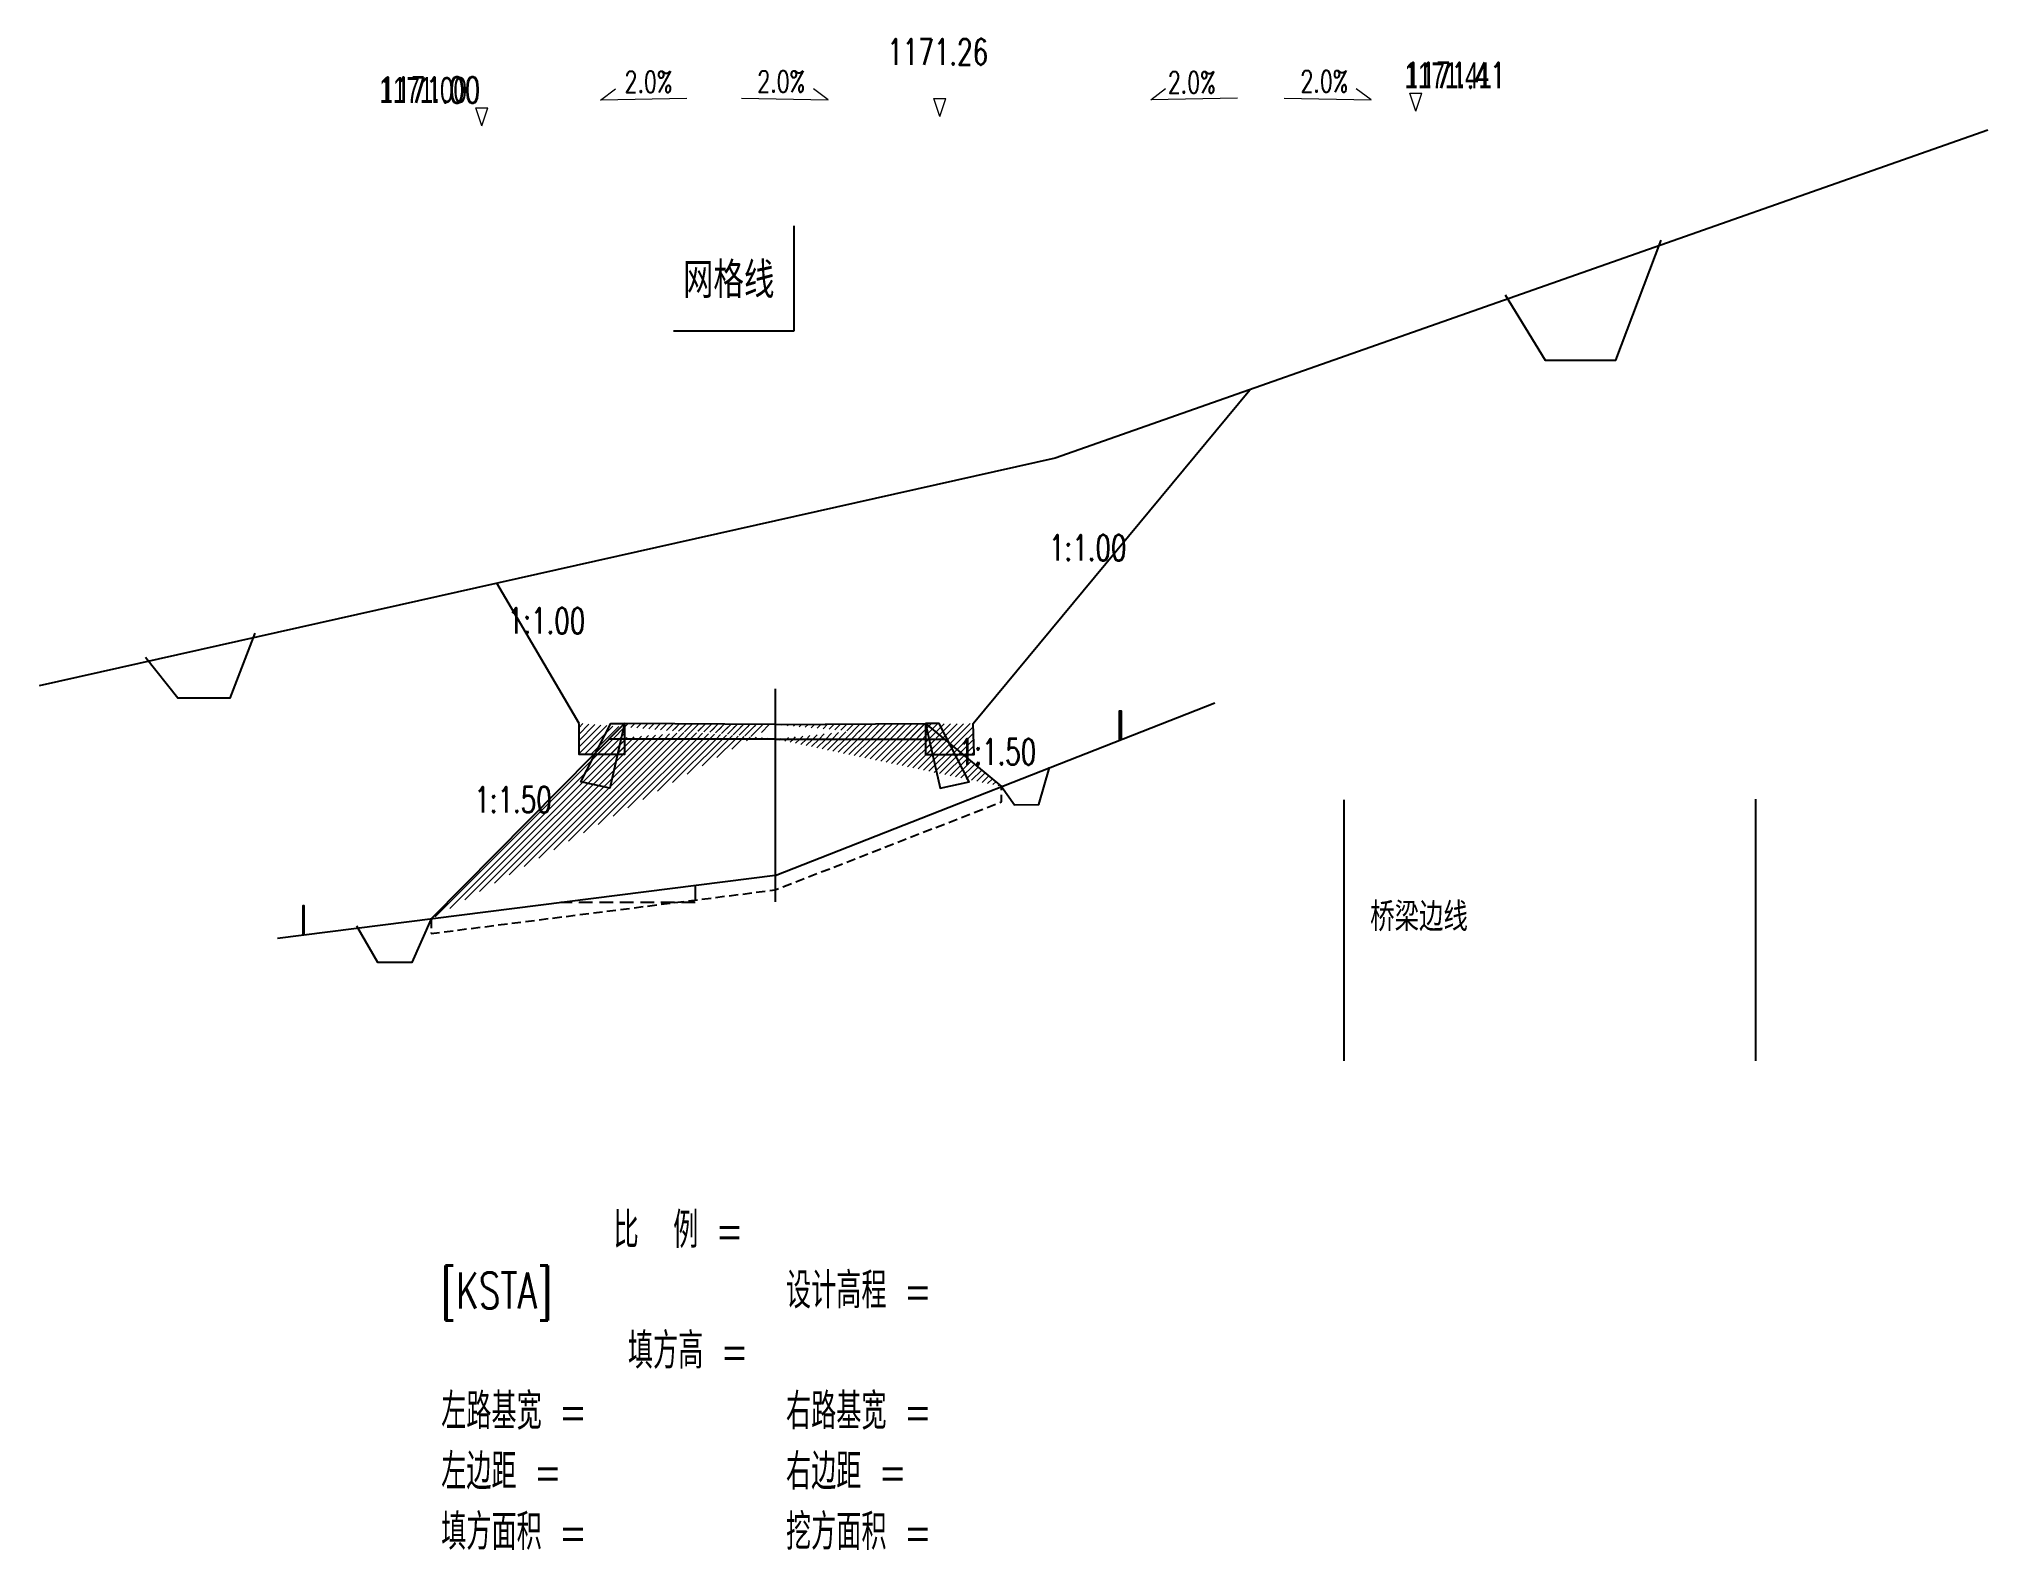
# Model space of a CAD drawing. Header units: millimetres. Extents: x 439 to 575, y 257 to 362.
import ezdxf
from ezdxf.enums import TextEntityAlignment as Align

# ---------------------------------------------------------------- set-up
doc = ezdxf.new("R2010")
doc.units = ezdxf.units.MM
doc.linetypes.add('HIDDEN2', pattern=[4.7625, 3.175, -1.5875])
doc.layers.get('0').update_dxf_attribs({"lineweight": 13})
for name, color, linetype, lineweight in [('中桩高程', 7, 'Continuous', 13), ('台阶', 5, 'Continuous', 25), ('右地面线', 7, 'Continuous', 25), ('右填方边坡', 2, 'Continuous', 25), ('右截水沟', 4, 'Continuous', 25), ('右挖方边坡', 2, 'Continuous', 25), ('右挡墙', 1, 'Continuous', 25), ('右排水沟', 2, 'Continuous', 25), ('右标高', 7, 'Continuous', 13), ('右横坡1', 3, 'Continuous', 13), ('右横坡2', 3, 'Continuous', 13), ('右用地界', 2, 'Continuous', 25), ('右路槽', 7, 'Continuous', 25), ('右路面', 7, 'Continuous', 25), ('右边沟', 2, 'Continuous', 25), ('地面线', 7, 'Continuous', 25), ('左地面线', 7, 'Continuous', 25), ('左填方边坡', 2, 'Continuous', 25), ('左截水沟', 4, 'Continuous', 25), ('左挖方边坡', 2, 'Continuous', 25), ('左挡墙', 1, 'Continuous', 25), ('左排水沟', 2, 'Continuous', 25), ('左标高', 7, 'Continuous', 13), ('左横坡1', 3, 'Continuous', 13), ('左横坡2', 3, 'Continuous', 13), ('左用地界', 2, 'Continuous', 25), ('左路槽', 7, 'Continuous', 25), ('左路面', 7, 'Continuous', 25), ('左边沟', 2, 'Continuous', 25), ('数据栏', 8, 'Continuous', 13), ('标注', 3, 'Continuous', 13), ('桥梁边线', 7, 'Continuous', 25), ('清表', 30, 'Continuous', 25), ('网格线', 6, 'Continuous', 25), ('边坡坡比', 7, 'Continuous', 13), ('道路中心线', 7, 'Continuous', 25)]:
    doc.layers.add(name, color=color, linetype=linetype, lineweight=lineweight)
doc.styles.add('FST', font='romans.shx', dxfattribs={"width": 0.7, "bigfont": 'hztxt.shx'})
doc.styles.get("Standard").update_dxf_attribs({"font": 'msdi.shx', "width": 0.8, "bigfont": 'hzmsdi.shx'})
doc.styles.add('横断面', font='romans.shx', dxfattribs={"width": 0.8, "bigfont": 'hztxt.shx'})

# ---------------------------------------------------------------- blocks, each defined once
blk = doc.blocks.new('HDMD.HDM.SHUJ')
at = {"color": 4, "style": 'FST', "width": 0.7}
for tag, p in [('0011', (-9.14, -6.74)), ('0006', (-21.14, -10.44)), ('0001', (0.86, -10.44)), ('0010', (-9.14, -14.14)), ('0009', (-21.14, -17.34)), ('0004', (0.86, -17.34)), ('0008', (-21.14, -21.04)), ('0003', (0.86, -21.04)), ('0007', (-21.14, -24.74)), ('0002', (0.86, -24.74))]:
    blk.add_attdef(tag, p, '', height=2.8, dxfattribs=at)
blk = doc.blocks.new('HDMD.SUBL.ZWBP.PD')
at = {"layer": '标注', "style": '横断面', "width": 0.85, "flags": 176}
blk.add_attdef('PD', text='', height=0.6, dxfattribs=at).set_placement((0, 0.1), align=Align.BOTTOM_CENTER)
blk = doc.blocks.new('HDMD.SUBL.ZTBP.PD1')
at = {"layer": '标注', "style": '横断面', "width": 0.85, "flags": 176}
blk.add_attdef('PD', text='', height=0.6, dxfattribs=at).set_placement((0, 0.1), align=Align.BOTTOM_CENTER)
blk = doc.blocks.new('HDMD.SUBL.YWBP.PD')
at = {"layer": '标注', "style": '横断面', "width": 0.85, "flags": 176}
blk.add_attdef('PD', text='', height=0.6, dxfattribs=at).set_placement((0, 0.1), align=Align.BOTTOM_CENTER)
blk = doc.blocks.new('HDMD.SUBL.YTBP.PD1')
at = {"layer": '标注', "style": '横断面', "width": 0.85, "flags": 176}
blk.add_attdef('PD', text='', height=0.6, dxfattribs=at).set_placement((0, 0.1), align=Align.BOTTOM_CENTER)
blk = doc.blocks.new('HDMD.ITEM.ZLJ.ZFG')
at = {"color": 7}
for p, q in [((-0.42, 1.26), (0.42, 1.26)), ((0, 0), (-0.42, 1.26)), ((0, 0), (0.42, 1.26))]:
    blk.add_line(p, q, dxfattribs=at)
at = {"color": 7, "style": 'FST', "width": 0.7}
blk.add_attdef('0001', text='', height=1.8, dxfattribs=at).set_placement((0, 1.6), align=Align.BOTTOM_CENTER)
blk = doc.blocks.new('HDMD.ITEM.ZLJ.YJG')
at = {"color": 7}
for p, q in [((0, 0), (-0.4178, 1.2621)), ((0, 0), (-0.4178, 1.2621)), ((-0.4178, 1.2621), (0.4178, 1.2621)), ((-0.4178, 1.2621), (0.4178, 1.2621)), ((0, 0), (0.4178, 1.2621)), ((0, 0), (0.4178, 1.2621))]:
    blk.add_line(p, q, dxfattribs=at)
at = {"color": 7, "width": 0.7}
blk.add_attdef('0001', (0.5, 1.6), '', height=1.8, dxfattribs=at)
at = {"color": 7, "style": 'FST', "width": 0.7}
blk.add_attdef('0002', (0.5, 1.6), '', height=1.8, dxfattribs=at)
blk = doc.blocks.new('HDMD.ITEM.YLJ.YJG')
at = {"color": 7}
for p, q in [((-0.42, 1.26), (0.42, 1.26)), ((0, 0), (-0.42, 1.26)), ((-0.42, 1.26), (0.42, 1.26)), ((0, 0), (-0.42, 1.26)), ((0, 0), (0.42, 1.26)), ((0, 0), (0.42, 1.26))]:
    blk.add_line(p, q, dxfattribs=at)
at = {"color": 7, "style": 'FST', "width": 0.7}
blk.add_attdef('0002', text='', height=1.8, dxfattribs=at).set_placement((-0.5, 1.6), align=Align.RIGHT)
at = {"color": 7, "width": 0.7}
blk.add_attdef('0001', text='', height=1.8, dxfattribs=at).set_placement((-0.5, 1.6), align=Align.RIGHT)
blk = doc.blocks.new('HDMD.ITEM.YLJ.PD1')
blk.add_lwpolyline([(-0.583, 0.212), (0.675, 0.187), (0.46, 0.35)])
at = {"style": '横断面', "width": 0.85}
blk.add_attdef('0001', text='', height=0.35, rotation=358.8542, dxfattribs=at).set_placement((0.014, 0.6), align=Align.MIDDLE)
blk = doc.blocks.new('HDMD.ITEM.YLJ.PD', base_point=(-0.017, 0))
at = {"color": 0}
blk.add_lwpolyline([(0.645, 0.169), (-0.611, 0.144), (-0.396, 0.307)], dxfattribs=at)
at = {"color": 0, "style": '横断面', "width": 0.85}
blk.add_attdef('0001', text='', height=0.35, rotation=1.1458, dxfattribs=at).set_placement((-0.008, 0.556), align=Align.MIDDLE)
blk = doc.blocks.new('HDMD.ITEM.ZLJ.PD3')
at = {"color": 0}
blk.add_lwpolyline([(-0.574, 0.212), (0.681, 0.186), (0.466, 0.349)], dxfattribs=at)
at = {"color": 0, "style": '横断面', "width": 0.85}
blk.add_attdef('0001', text='', height=0.35, rotation=358.8542, dxfattribs=at).set_placement((0.016, 0.6), align=Align.MIDDLE)
blk = doc.blocks.new('HDMD.ITEM.ZLJ.PD', base_point=(-0.013, 0))
at = {"color": 0}
blk.add_lwpolyline([(0.546, 0.172), (-0.705, 0.147), (-0.49, 0.31)], dxfattribs=at)
at = {"color": 0, "style": '横断面', "width": 0.85}
blk.add_attdef('0001', text='', height=0.35, rotation=1.1458, dxfattribs=at).set_placement((0.009, 0.562), align=Align.MIDDLE)

msp = doc.modelspace()

# ---------------------------------------------------------------- hatches: boundary and pattern name
h = msp.add_hatch()
h.set_pattern_fill('ANSI31', color=256, scale=0.1, style=0)
edge = h.paths.add_edge_path()
edge.add_line((490.23, 314.7), (479.76, 314.77))
edge.add_line((490.23, 313.7), (478.71, 313.7))
edge.add_line((479.76, 314.77), (466.3, 301.18))
h = msp.add_hatch()
h.set_pattern_fill('ANSI31', color=256, scale=0.1, style=0)
edge = h.paths.add_edge_path()
edge.add_line((479.76, 314.77), (479.76, 312.62))
edge.add_line((479.76, 312.62), (476.59, 312.62))
edge.add_line((476.59, 312.62), (476.59, 314.79))
edge.add_line((490.23, 313.7), (478.71, 313.7))
edge.add_line((490.23, 314.7), (479.76, 314.77))
h = msp.add_hatch()
h.set_pattern_fill('ANSI31', color=256, scale=0.1, style=0)
edge = h.paths.add_edge_path()
edge.add_line((490.23, 314.7), (500.7, 314.77))
edge.add_line((490.23, 313.7), (501.99, 313.7))
edge.add_line((500.7, 314.77), (500.7, 312.62))
edge.add_line((500.7, 312.62), (504.08, 312.62))
edge.add_line((504.08, 312.62), (504.02, 314.77))
h = msp.add_hatch()
h.set_pattern_fill('ANSI31', color=256, scale=0.1, style=0)
edge = h.paths.add_edge_path()
edge.add_line((490.23, 313.7), (501.99, 313.7))
edge.add_line((490.23, 314.7), (500.7, 314.77))
edge.add_line((500.7, 314.77), (506, 310.4))

# ---------------------------------------------------------------- linework, layer by layer
at = {"layer": '台阶', "color": 5, "linetype": 'HIDDEN2', "ltscale": 0.3}
msp.add_lwpolyline([(484.67, 303.5), (484.67, 302.32), (475.33, 302.32)], dxfattribs=at)
at = {"layer": '右地面线'}
msp.add_lwpolyline([(490.23, 304.21), (520.84, 316.22)], dxfattribs=at)
at = {"layer": '右填方边坡'}
msp.add_lwpolyline([(500.7, 314.77), (506, 310.4)], dxfattribs=at)
at = {"layer": '右截水沟'}
msp.add_lwpolyline([(541.05, 344.6), (543.82, 340.05), (548.76, 340.05), (551.91, 348.42)], dxfattribs=at)
at = {"layer": '右挖方边坡'}
msp.add_lwpolyline([(504.02, 314.77), (523.27, 337.99)], dxfattribs=at)
at = {"layer": '右挡墙'}
msp.add_lwpolyline([(500.7, 314.77), (501.72, 310.29), (503.75, 310.72), (501.66, 314.78), (500.7, 314.77)], dxfattribs=at)
at = {"layer": '右排水沟', "color": 4}
msp.add_lwpolyline([(506, 310.4), (506.89, 309.11), (508.6, 309.15), (509.33, 311.71)], dxfattribs=at)
at = {"layer": '右用地界'}
msp.add_lwpolyline([(514.21, 313.66), (514.21, 315.66), (514.31, 315.66), (514.31, 313.66)], dxfattribs=at)
at = {"layer": '右路槽', "color": 6}
msp.add_lwpolyline([(490.23, 313.7), (501.99, 313.7), (501.99, 313.7)], dxfattribs=at)
at = {"layer": '右路面', "color": 30}
msp.add_lwpolyline([(490.23, 314.7), (500.7, 314.77)], dxfattribs=at)
at = {"layer": '右边沟', "color": 4}
msp.add_lwpolyline([(500.7, 314.77), (500.7, 312.62), (504.08, 312.62), (504.02, 314.77)], dxfattribs=at)
at = {"layer": '地面线', "color": 5}
msp.add_lwpolyline([(574.65, 356.07), (509.73, 333.23), (439, 317.41)], dxfattribs=at)
at = {"layer": '左地面线'}
msp.add_lwpolyline([(490.23, 304.21), (455.6, 299.82)], dxfattribs=at)
at = {"layer": '左填方边坡'}
msp.add_lwpolyline([(479.76, 314.77), (466.3, 301.18)], dxfattribs=at)
at = {"layer": '左截水沟'}
msp.add_lwpolyline([(454.01, 321.07), (452.27, 316.54), (448.67, 316.54), (446.4, 319.36)], dxfattribs=at)
at = {"layer": '左挖方边坡'}
msp.add_lwpolyline([(476.59, 314.79), (470.87, 324.54)], dxfattribs=at)
at = {"layer": '左挡墙'}
msp.add_lwpolyline([(479.76, 314.77), (478.74, 310.29), (476.71, 310.72), (478.8, 314.78), (479.76, 314.77)], dxfattribs=at)
at = {"layer": '左排水沟', "color": 4}
msp.add_lwpolyline([(466.3, 301.18), (464.96, 298.16), (462.59, 298.16), (461.13, 300.67)], dxfattribs=at)
at = {"layer": '左用地界'}
msp.add_lwpolyline([(457.46, 300.09), (457.46, 302.09), (457.36, 302.09), (457.36, 300.09)], dxfattribs=at)
at = {"layer": '左路槽', "color": 6}
msp.add_lwpolyline([(490.23, 313.7), (478.71, 313.7), (478.71, 313.7)], dxfattribs=at)
at = {"layer": '左路面', "color": 30}
msp.add_lwpolyline([(490.23, 314.7), (479.76, 314.77)], dxfattribs=at)
at = {"layer": '左边沟', "color": 4}
msp.add_lwpolyline([(479.76, 314.77), (479.76, 312.62), (476.59, 312.62), (476.59, 314.79)], dxfattribs=at)
at = {"layer": '桥梁边线', "color": 2}
for p, q in [((529.81, 309.46), (529.81, 291.3)), ((558.47, 309.51), (558.47, 291.3))]:
    msp.add_line(p, q, dxfattribs=at)
at = {"layer": '清表', "linetype": 'HIDDEN2', "ltscale": 0.2, "flags": 128}
msp.add_lwpolyline([(466.3, 301.18), (466.3, 300.17), (490.23, 303.2), (506, 309.33), (506, 310.4)], dxfattribs=at)
at = {"layer": '网格线', "color": 6}
for p, q in [((491.57, 342.1), (491.57, 349.41)), ((483.16, 342.1), (491.57, 342.1))]:
    msp.add_line(p, q, dxfattribs=at)
at = {"layer": '道路中心线', "color": 1}
msp.add_line((490.23, 317.2), (490.23, 302.38), dxfattribs=at)

# ---------------------------------------------------------------- block references
at = {"layer": '中桩高程'}
ref = msp.add_blockref('HDMD.ITEM.ZLJ.ZFG', (501.7, 357.01), dxfattribs=at)
ref.add_attrib('0001', '1171.26', (498.04, 360.61), dxfattribs={"color": 7, "height": 1.8, "style": 'FST', "width": 0.7})
at = {"layer": '右标高'}
ref = msp.add_blockref('HDMD.ITEM.YLJ.YJG', (534.83, 357.38), dxfattribs=at)
ref.add_attrib('0001', '1171.41', (534.04, 358.98), dxfattribs={"color": 7, "height": 1.8, "style": 'FST', "width": 0.7})
ref.add_attrib('0002', '1171.41', (534.04, 358.98), dxfattribs={"layer": '0', "color": 7, "height": 1.8, "width": 0.7})
at = {"layer": '右横坡1'}
ref = msp.add_blockref('HDMD.ITEM.YLJ.PD1', (528.47, 357.27), dxfattribs=dict(at, xscale=4.8, yscale=4.8, zscale=4.8))
ref.add_attrib('0001', '2.0%', dxfattribs={"color": 0, "height": 1.5, "style": 'FST', "width": 0.7}).set_placement((528.46, 358.71), align=Align.CENTER)
at = {"layer": '右横坡2'}
ref = msp.add_blockref('HDMD.ITEM.YLJ.PD', (519.23, 357.48), dxfattribs=dict(at, xscale=4.8, yscale=4.8, zscale=4.8))
ref.add_attrib('0001', '2.0%', dxfattribs={"color": 0, "height": 1.5, "style": 'FST', "width": 0.7}).set_placement((519.23, 358.64), align=Align.CENTER)
at = {"layer": '左标高'}
ref = msp.add_blockref('HDMD.ITEM.ZLJ.YJG', (469.83, 356.36), dxfattribs=at)
ref.add_attrib('0001', '1171.00', (462.69, 357.96), dxfattribs={"color": 7, "height": 1.8, "style": 'FST', "width": 0.7})
ref.add_attrib('0002', '1171.00', (462.69, 357.96), dxfattribs={"layer": '0', "color": 7, "height": 1.8, "width": 0.7})
at = {"layer": '左横坡1'}
ref = msp.add_blockref('HDMD.ITEM.ZLJ.PD', (481.41, 357.45), dxfattribs=dict(at, xscale=4.8, yscale=4.8, zscale=4.8))
ref.add_attrib('0001', '2.0%', dxfattribs={"color": 0, "height": 1.5, "style": 'FST', "width": 0.7}).set_placement((481.42, 358.68), align=Align.CENTER)
at = {"layer": '左横坡2'}
ref = msp.add_blockref('HDMD.ITEM.ZLJ.PD3', (490.66, 357.27), dxfattribs=dict(at, xscale=4.8, yscale=4.8, zscale=4.8))
ref.add_attrib('0001', '2.0%', dxfattribs={"color": 0, "height": 1.5, "style": 'FST', "width": 0.7}).set_placement((490.66, 358.7), align=Align.CENTER)
at = {"layer": '数据栏', "color": 7}
ref = msp.add_blockref('HDMD.HDM.SHUJ', (489.13, 285.02), dxfattribs=at)
ref.add_attrib('0001', '设计高程 =', (490.99, 274.08), dxfattribs={"color": 4, "height": 2.5, "style": 'FST', "width": 0.7})
ref.add_attrib('0002', '挖方面积 =', (490.99, 257.28), dxfattribs={"color": 4, "height": 2.5, "style": 'FST', "width": 0.7})
ref.add_attrib('0003', '右边距 =', (490.99, 261.48), dxfattribs={"color": 4, "height": 2.5, "style": 'FST', "width": 0.7})
ref.add_attrib('0004', '右路基宽 =', (490.99, 265.68), dxfattribs={"color": 4, "height": 2.5, "style": 'FST', "width": 0.7})
ref.add_attrib('0006', '[KSTA]', (466.99, 274.08), dxfattribs={"color": 4, "height": 2.5, "style": 'FST', "width": 0.7})
ref.add_attrib('0007', '填方面积 =', (466.99, 257.28), dxfattribs={"color": 4, "height": 2.5, "style": 'FST', "width": 0.7})
ref.add_attrib('0008', '左边距 =', (466.99, 261.48), dxfattribs={"color": 4, "height": 2.5, "style": 'FST', "width": 0.7})
ref.add_attrib('0009', '左路基宽 =', (466.99, 265.68), dxfattribs={"color": 4, "height": 2.5, "style": 'FST', "width": 0.7})
ref.add_attrib('0010', '填方高 =', (479.99, 269.88), dxfattribs={"color": 4, "height": 2.5, "style": 'FST', "width": 0.7})
ref.add_attrib('0011', '比  例 =', (478.99, 278.28), dxfattribs={"color": 4, "height": 2.5, "style": 'FST', "width": 0.7})
at = {"layer": '边坡坡比'}
ref = msp.add_blockref('HDMD.SUBL.YWBP.PD', (511.99, 325.47), dxfattribs=at)
ref.add_attrib('PD', '1:1.00', dxfattribs={"layer": '标注', "color": 7, "height": 1.8, "style": 'FST', "width": 0.7}).set_placement((511.99, 325.57), align=Align.BOTTOM_CENTER)
ref = msp.add_blockref('HDMD.SUBL.ZWBP.PD', (474.32, 320.39), dxfattribs=at)
ref.add_attrib('PD', '1:1.00', dxfattribs={"layer": '标注', "color": 7, "height": 1.8, "style": 'FST', "width": 0.7}).set_placement((474.32, 320.49), align=Align.BOTTOM_CENTER)
ref = msp.add_blockref('HDMD.SUBL.YTBP.PD1', (505.71, 311.27), dxfattribs=at)
ref.add_attrib('PD', '1:1.50', dxfattribs={"layer": '标注', "color": 7, "height": 1.8, "style": 'FST', "width": 0.7}).set_placement((505.71, 311.37), align=Align.BOTTOM_CENTER)
ref = msp.add_blockref('HDMD.SUBL.ZTBP.PD1', (471.99, 307.94), dxfattribs=at)
ref.add_attrib('PD', '1:1.50', dxfattribs={"layer": '标注', "color": 7, "height": 1.8, "style": 'FST', "width": 0.7}).set_placement((471.99, 308.04), align=Align.BOTTOM_CENTER)

# ---------------------------------------------------------------- texts
at = {"layer": '标注', "style": '横断面', "width": 0.85}
for s, height, p in [('网格线', 2.5, (487, 345.76)), ('桥梁边线', 2, (535.05, 301.43))]:
    msp.add_text(s, height=height, dxfattribs=at).set_placement(p, align=Align.MIDDLE)

doc.saveas('drawing.dxf')
